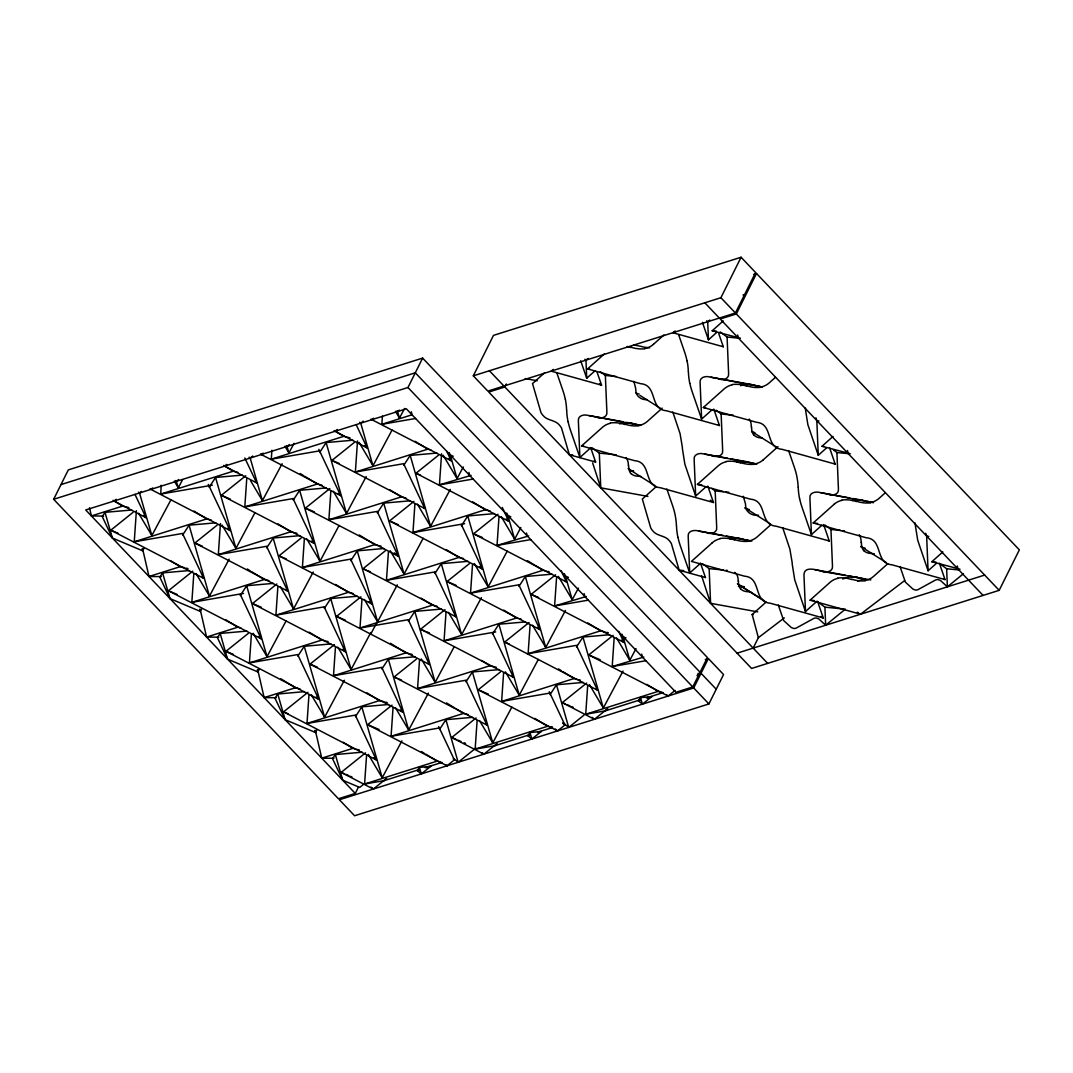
<?xml version="1.0" encoding="UTF-8"?>
<svg xmlns="http://www.w3.org/2000/svg" width="1073" height="1073" viewBox="0 0 1073 1073"><rect width="100%" height="100%" fill="white"/><g stroke="black" fill="none" stroke-linecap="round" stroke-linejoin="round"><path stroke-width="1.5" d="M212.414 485.157L160.735 494.076L161.205 485.251M182.893 533.402L134.246 541.798L136.392 510.708M243.517 593.436L191.839 602.355L193.784 573.975M266.962 546.237L218.315 554.634L220.461 523.544M293.452 498.516L244.805 506.912L246.763 478.531M298.066 654.517L249.419 662.899L251.377 634.519M319.942 450.794L271.295 459.19L271.912 450.217M324.542 606.795L275.909 615.191L277.867 586.81M351.032 559.073L302.398 567.469L304.343 539.089M355.646 715.061L306.999 723.457L308.957 695.076M377.522 511.352L328.875 519.748L330.833 491.367M382.136 667.352L333.488 675.735L335.447 647.354M404.011 463.63L355.364 472.026L357.51 440.949M408.625 619.631L359.978 628.027L361.936 599.646M415.613 418.483L381.854 424.304L382.417 416.15M419.127 769.609L384.188 780.634L364.592 784.014L366.55 755.633M435.101 571.909L386.468 580.305L388.426 551.924M439.715 727.91L391.082 736.293L393.026 707.912M464.636 523.664L412.957 532.584L414.902 504.203M466.205 680.188L417.558 688.571L419.516 660.19M473.206 479.041L439.434 484.862L441.58 453.785M495.726 631.943L444.048 640.863L446.006 612.482M519.184 584.745L470.537 593.141L472.496 564.76M529.686 734.723L494.747 745.748L475.151 749.128L477.109 720.748M530.786 539.598L497.027 545.419L498.985 517.038M550.275 693.024L501.641 701.407L503.586 673.026M576.764 645.302L528.117 653.698L530.075 625.318M588.38 600.142L554.607 605.977L556.565 577.596M640.246 699.837L605.306 710.863L585.71 714.242L587.669 685.862M645.959 660.7L612.2 666.534L614.145 638.153M355.284 793.443L338.438 798.768L53.65 499.294L68.31 469.894L422.628 358.1L707.415 657.561L692.756 686.961L675.91 692.286L406.332 408.8L85.692 509.957L355.284 793.443L358.53 786.925M53.65 499.294L407.968 387.501L422.628 358.1M473.314 375.832L493.486 335.38L741.081 257.252L755.593 272.529L735.421 312.981L487.839 391.109L473.314 375.832L720.908 297.717L741.081 257.252M753.581 274.406L756.505 273.481L1019.35 549.872L999.178 590.338L751.596 668.452L488.751 392.061L504.846 386.977L506.335 383.986M983.083 595.421L720.238 319.016L736.333 313.933L756.505 273.481M693.708 687.967L708.368 658.567L723.564 674.541L708.904 703.942L354.586 815.748L339.376 799.761L693.708 687.967L708.904 703.942M753.166 648.105L758.356 637.697L784.323 617.9M174.349 481.187L178.346 487.839L182.571 479.604M370.748 634.13L376.033 624.03M131.711 509.997L105.006 512.344L102.257 516.556L112.37 538.016L142.682 550.825L144.144 548.088M138.632 513.296L151.856 535.561L170.942 499.79M189.304 570.554L162.586 572.888L159.837 577.113L169.963 598.573L200.275 611.382L201.737 608.632M196.225 573.84L209.45 596.119L229.153 559.154M222.044 525.019L235.939 548.397L255.012 512.626M250.519 480.637L262.416 500.675L282.132 463.724M284.895 446.207L288.905 452.954L294.056 443.31M246.884 631.098L220.166 633.446L217.43 637.67L227.543 659.117L257.855 671.926L259.317 669.19M253.148 633.285L267.029 656.676L286.102 620.905M280.294 586.676L293.519 608.954L313.236 571.989M306.784 538.968L320.009 561.233L339.081 525.462M333.26 491.246L346.499 513.511L366.201 476.56M359.093 442.411L372.975 465.789L392.047 430.032M395.454 411.321L399.464 418.068L404.615 408.437M304.477 691.656L277.759 694.003L275.01 698.228L285.123 719.675L315.435 732.483L316.897 729.747M311.385 694.955L324.623 717.22L344.326 680.269M337.874 647.234L351.099 669.512L370.815 632.547M364.364 599.512L377.589 621.79L397.305 584.825M390.183 550.69L404.078 574.068L423.151 538.297M417.343 504.082L430.568 526.347L450.271 489.395M443.162 455.247L457.058 478.625L463.268 466.983M368.307 754.399L382.203 777.777L401.919 740.826M395.468 707.791L408.692 730.056L428.395 693.104M421.287 658.956L435.182 682.348L454.255 646.576M448.434 612.348L461.658 634.626L481.375 597.661M474.266 563.526L488.148 586.904L507.221 551.133M501.413 516.918L514.638 539.183L520.848 527.54M479.537 720.627L492.762 742.892L511.834 707.134M505.356 671.792L519.252 695.183L538.324 659.412M532.503 625.197L545.741 647.462L565.444 610.497M558.336 576.362L572.217 599.74L578.427 588.098M589.426 684.628L603.321 708.019L623.024 671.054M616.586 638.033L629.811 660.297L636.021 648.655M209.168 487.303L215.552 477.458L242.27 475.111M182.678 535.011L189.076 525.18L215.794 522.833M319.727 452.417L326.112 442.572L352.829 440.225M293.237 500.139L299.635 490.294L326.353 487.947M266.748 547.847L273.146 538.016L299.863 535.668M240.258 595.569L246.656 585.724L273.374 583.39M403.797 465.253L410.194 455.408L436.912 453.061M377.307 512.974L383.705 503.13L410.423 500.783M350.817 560.683L357.215 550.851L383.933 548.504M324.328 608.404L330.725 598.56L357.443 596.226M297.851 656.126L304.236 646.281L330.953 643.934M375.335 625.371L377.133 622.608M461.377 525.81L467.774 515.965L494.492 513.618M434.887 573.519L441.285 563.687L468.002 561.34M408.411 621.24L414.795 611.395L441.513 609.062M381.921 668.962L388.319 659.117L415.036 656.77M355.431 716.684L361.829 706.839L388.547 704.492M362.057 752.213L335.339 754.56L332.603 758.785L342.716 780.232L359.723 787.421L363.613 784.309M518.97 586.354L525.354 576.523L552.072 574.176M492.48 634.076L498.878 624.231L525.596 621.897M465.99 681.798L472.388 671.953L499.106 669.606M439.501 729.519L445.899 719.675L472.616 717.327M417.317 770.615L419.409 767.396L430.649 766.404L421.287 773.915L417.317 770.615L418.993 770.092M576.55 646.912L582.947 637.067L609.665 634.733M550.06 694.633L556.458 684.789L583.176 682.441M527.876 735.729L529.968 732.51L541.208 731.531L531.846 739.029L527.876 735.729L529.539 735.206M638.435 700.843L640.527 697.624L651.767 696.645L642.405 704.156L638.435 700.843L640.098 700.32M544.548 372.827L532.516 383.571L540.94 412.501A13.453 9.241 72.5 0 0 543.045 415.452C547.217 420.844 555.278 419.758 559.449 425.149A13.453 9.241 72.5 0 1 561.541 428.1L569.361 454.751L595.636 462.074L590.646 447.602M713.8 409.108L719.447 425.512L666.373 410.731C649.044 409.39 657.99 385.046 640.661 383.691L587.588 368.911L604.501 353.808M580.694 360.756L586.716 378.233L594.831 370.976M653.43 344.339L663.986 334.91M707.818 486.109L713.465 502.513L660.391 487.732C643.062 486.377 652.008 462.034 634.679 460.693L581.606 445.912L602.422 427.322A18.804 18.12 84.6 0 1 610.389 423.272M740.437 338.25L712.19 330.779L723.215 320.921M702.426 322.343L708.448 339.819L716.456 332.657M568.127 421.796A18.804 4.185 71.8 0 0 570.581 430.541L579.889 457.5L590.432 448.085M662.215 408.142L647.448 421.327A18.804 18.12 84.6 0 1 638.757 425.525M829.55 447.696L835.196 464.099L782.123 449.319C764.794 447.978 773.74 423.634 756.411 422.279L703.338 407.499L724.154 388.909A18.804 18.12 84.6 0 1 732.121 384.858M689.859 383.396A18.804 4.185 71.8 0 0 692.313 392.128L701.621 419.1L712.164 409.671M775.511 377.267L769.18 382.927A18.804 18.12 84.6 0 1 760.489 387.112M656.368 486.525L642.338 499.052L650.761 527.983A13.453 9.241 72.5 0 0 652.853 530.947C657.025 536.326 665.099 535.253 669.27 540.631A13.453 9.241 72.5 0 1 671.363 543.582L679.182 570.232L705.457 577.556L700.468 563.084M823.608 524.59L829.268 540.993L776.195 526.213C758.866 524.871 767.799 500.528 750.483 499.173L697.41 484.392L718.226 465.816A18.804 18.12 84.6 0 1 726.18 461.766M672.825 412.059L680.054 433.572L682.334 447.039A48.245 10.73 71.8 0 1 682.415 448.769L684.882 464.274L695.666 496.048L706.208 486.619M763.252 459.821L778.019 446.636M712.244 542.804L691.428 561.394L744.501 576.174C761.83 577.515 752.884 601.859 770.213 603.214L823.286 617.994L817.626 601.591M850.245 453.731L822.012 446.261L833.037 436.416M805.434 408.142A45.24 10.059 71.8 0 1 805.515 409.806L807.889 424.734L818.256 455.301L826.277 448.152M677.948 537.278A18.804 4.185 71.8 0 0 680.403 546.023L689.711 572.982L700.253 563.566M769.931 525.515L757.27 536.808A18.804 18.12 84.6 0 1 748.578 541.007M939.358 563.177L945.018 579.581L891.945 564.8C874.616 563.459 883.548 539.115 866.233 537.761L813.16 522.98L833.976 504.404M799.68 498.878A18.804 4.185 71.8 0 0 802.135 507.609L811.429 534.582L821.985 525.166M885.332 492.748L879.002 498.409A18.804 18.12 84.6 0 1 870.31 502.593M758.356 637.697L752.16 614.534L766.189 602.007M904.552 580.641L860.519 614.199L810.088 600.156L830.126 582.263A18.093 17.436 84.6 0 1 837.798 578.36M782.646 527.54L789.876 549.054L792.156 562.52A48.245 10.73 71.8 0 1 792.236 564.25L794.704 579.755L805.474 611.53L817.09 601.162M887.679 563.808L873.462 576.496A18.093 17.436 84.6 0 1 865.093 580.533M960.013 569.213L931.82 561.742L942.859 551.898M915.215 523.047A45.24 10.059 71.8 0 1 915.336 525.287L917.71 540.215L928.078 570.782L936.099 563.633M586.716 378.233L585.965 360.152L588.098 358.409M708.448 339.819L707.697 321.739L709.776 320.049M778.301 604.971L783.666 620.556L791.324 627.557L793.725 628.483A13.453 5.66 -43.6 0 0 796.072 628.161L813.991 618.316A13.453 5.66 -43.6 0 1 816.338 617.994L818.753 618.906L825.66 625.237L845.336 609.169L842.788 608.928M900.032 566.571L905.397 582.143L913.056 589.157L915.457 590.07A13.453 5.66 -43.6 0 0 917.804 589.748L935.723 579.903A13.453 5.66 -43.6 0 1 938.07 579.581L940.485 580.506L947.392 586.824L963.38 573.773M113.134 500.286L114.02 501.024L116.206 499.267M150.072 488.725L150.877 489.395L152.674 487.947M182.665 533.817L203.629 578.267L110.814 530.183L133.079 512.317M178.346 487.839L176.361 481.361L178.614 479.537M223.694 465.4L224.579 466.138L226.765 464.394M262.416 500.675L250.183 458.064L252.718 456.025M260.538 453.906L261.316 454.55L263.126 453.101M293.224 498.932L314.188 543.381L221.373 495.297L245.757 475.741M288.905 452.954L287.041 446.435L289.375 444.557M266.734 546.653L287.698 591.102L194.884 543.018L217.148 525.153M334.146 430.555L335.017 431.292L337.23 429.522M372.975 465.789L360.743 423.178L363.278 421.139M371.097 419.02L371.875 419.664L373.686 418.215M240.245 594.362L261.222 638.824L168.407 590.74L192.778 571.171M403.783 464.046L424.747 508.508L331.933 460.411L354.197 442.559M399.464 418.068L397.6 411.549L399.344 410.141M377.294 511.767L398.257 556.216L305.443 508.133L329.827 488.577M350.804 559.489L371.781 603.938L278.967 555.854L301.218 537.989M324.314 607.197L345.291 651.66L252.477 603.576L276.847 584.007M502.271 507.449L508.817 521.344L416.002 473.247L438.267 455.395M297.838 654.919L318.802 699.381L225.987 651.298L248.252 633.432M461.363 524.603L482.34 569.052L389.526 520.968L413.896 501.413M434.873 572.325L455.851 616.774L363.036 568.69L385.287 550.825M408.397 620.033L429.361 664.495L336.546 616.412L360.93 596.843M381.908 667.755L402.871 712.217L310.057 664.133L334.441 644.565M561.166 570.782L566.41 581.888L473.595 533.804L497.966 514.249M355.418 715.476L376.382 759.939L283.567 711.855L307.951 692.286M518.956 585.161L539.92 629.61L447.106 581.526L469.37 563.66M492.467 632.869L513.431 677.331L420.616 629.247L445 609.679M465.977 680.59L486.941 725.053L394.126 676.969L416.391 659.104M438.696 726.622L454.375 759.885L447.012 765.8L367.65 724.691L392.021 705.122M618.745 631.34L623.99 642.445L531.175 594.362L555.559 574.793M385.77 779.052L373.297 789.057L341.16 772.399L365.531 752.844M576.536 645.705L597.5 690.167L504.686 642.083L529.069 622.514M549.255 691.736L564.934 724.999L557.571 730.914L478.209 689.805L500.461 671.939M384.188 780.634L386.723 778.596M496.33 744.166L483.856 754.171L451.72 737.527L476.09 717.958M675.038 690.489L668.13 696.042L588.769 654.919L613.139 635.35M453.839 758.705L458.144 762.286L475.916 748.029M494.747 745.748L497.282 743.71M606.889 709.28L594.415 719.286L562.279 702.641L586.649 683.072M563.312 722.92L568.703 727.4L583.94 715.181M605.306 710.863L607.841 708.824M151.856 535.561L139.503 492.976L141.381 491.474M553.4 369.407L551.146 371.137L601.564 385.18L597.084 372.183M675.132 331.007L672.865 332.724L723.296 346.767L718.816 333.783M842.721 578.951L849.44 576.966L857.595 577.381M60.973 484.594L415.305 372.8L716.228 689.242M89.515 507.77L91.393 515.952L122.617 506.107L128.827 507.623M160.735 494.076L233.176 471.221L237.83 472.361M271.295 459.19L343.736 436.335L349.946 437.851M381.854 424.304L412.019 414.795L411.335 411.817M134.246 541.798L206.687 518.943L211.341 520.083M244.805 506.912L317.246 484.057L321.9 485.197M355.364 472.026L427.805 449.171L430.903 449.936M142.615 548.893L148.986 576.509L180.197 566.665L184.864 567.791M218.315 554.634L290.756 531.779L293.868 532.53M328.875 519.748L401.315 496.893L405.97 498.033M439.434 484.862L471.101 475.352M191.839 602.355L264.266 579.5L268.934 580.627M302.398 567.469L374.826 544.615L377.937 545.366M412.957 532.584L485.385 509.729L490.053 510.869M200.195 609.451L206.566 637.067L237.79 627.209L240.888 627.973M275.909 615.191L348.349 592.336L353.004 593.463M386.468 580.305L458.909 557.45L463.563 558.59M497.027 545.419L528.681 535.91M249.419 662.899L321.86 640.044L324.958 640.809M359.978 628.027L432.419 605.172L437.073 606.299M470.537 593.141L542.978 570.286L546.077 571.037M257.788 669.995L264.146 697.624L295.37 687.766L300.024 688.906M333.488 675.735L405.929 652.88L409.041 653.645M444.048 640.863L516.489 618.008L518.044 618.383M554.607 605.977L586.274 596.467M306.999 723.457L379.44 700.602L384.107 701.742M417.558 688.571L489.999 665.716L496.209 667.245M528.117 653.698L600.558 630.844L605.212 631.97M857.689 581.029L864.02 579.044M315.368 730.552L321.739 758.168L352.95 748.324L356.062 749.088M391.082 736.293L463.509 713.438L468.177 714.578M501.641 701.407L574.068 678.552L577.18 679.316M612.2 666.534L643.854 657.025M705.296 659.533L708.368 658.567M737.071 653.189L984.652 575.074M364.592 784.014L437.033 761.159L440.466 762.004M475.151 749.128L547.592 726.273L551.965 727.346M585.71 714.242L658.151 691.388L662.524 692.461M425.163 767.705L442.036 762.38M538.123 732.068L552.595 727.494L551.509 726.595M646.281 697.933L663.154 692.621M426.477 767.718L430.649 766.404M537.868 732.577L541.208 731.531M647.596 697.96L651.767 696.645M736.695 462.007L746.111 461.631M91.393 515.952L103.625 516.059M148.986 576.509L161.205 576.603M206.566 637.067L218.785 637.161M264.146 697.624L276.378 697.718M321.739 758.168L333.958 758.276M649.621 347.826L644.068 347.142A45.24 43.604 84.6 0 1 640.876 346.338L634.063 344.969M870.847 579.93L821.636 571.346C816.473 569.803 803.972 565.726 803.972 574.994L805.474 611.53M569.361 454.751L572.794 455.019M629.569 470.98L633.513 471.288M679.182 570.232L683.769 570.595M738.398 586.394L744.327 586.851M712.19 330.779L716.415 331.195M720.251 331.973L727.092 337.029L737.929 338.102M587.588 368.911L589.788 369.125M600.236 371.647L605.36 375.443L616.197 376.502M647.274 399.599C641.493 400.323 635.739 396.152 635.793 390.143A48.245 28.341 -32.5 0 1 635.685 388.453L633.875 381.371M703.338 407.499L705.538 407.713M716.013 410.181L721.136 413.977L733.328 415.184M762.313 438.066L760.113 437.851A18.804 11.038 -32.5 0 1 754.145 435.169M822.012 446.261L824.118 446.475M833.493 449.976L836.913 452.511L847.75 453.584M581.606 445.912L583.806 446.127M592.014 447.723L599.324 453.141L616.264 454.804M641.064 476.533L636.839 476.117A18.093 10.623 -32.5 0 1 631.098 473.542M697.41 484.392L701.796 484.835M711.761 488.389L715.181 490.924L723.309 491.729M726.019 491.997L728.728 492.266M758.557 515.228C752.428 516.14 745.52 512.331 745.614 505.624A48.245 28.341 -32.5 0 1 745.507 503.934L743.281 496.276M813.16 522.98L817.546 523.423M826.679 526.293L830.958 529.458L840.441 530.397M843.15 530.666L844.505 530.8M869.935 553.333L874.321 553.762M931.82 561.742L936.005 562.158M940.069 563.875L946.641 568.744L959.41 570.004M702.641 563.808L709.146 568.623L723.484 570.031M726.086 570.299L727.387 570.42M750.885 592.014L746.66 591.599A18.093 10.623 -32.5 0 1 740.92 589.023M810.088 600.156L814.273 600.572M818.337 602.288L824.909 607.157L841.514 608.793M719.312 379.198C723.282 380.379 729.358 378.742 728.607 373.565L727.092 337.029M597.581 417.612C601.551 418.778 607.626 417.156 606.875 411.978L605.36 375.443M829.121 494.68C833.104 495.86 839.18 494.237 838.429 489.047L836.913 452.511M707.402 533.093C711.372 534.26 717.448 532.637 716.697 527.46L715.181 490.924M823.165 571.627C827.149 572.808 833.225 571.171 832.474 565.994L830.958 529.458M756.921 464.046L704.974 454.147M754.574 385.127L709.401 376.931C705.417 375.751 699.341 377.374 700.106 382.565L701.621 419.1M761.2 386.79L710.93 377.2M815.923 417.813L816.821 420.576L818.927 420.978M525.166 378.568L537.211 380.754M623.145 421.769L587.669 415.331C583.685 414.165 577.623 415.788 578.374 420.965L579.889 457.5M626.377 422.36L632.842 423.527M639.468 425.203L589.211 415.613M727.601 458.251L703.445 453.866C699.462 452.699 693.386 454.322 694.151 459.499L695.666 496.048M730.834 458.842L746.996 461.779M711.815 455.864C716.026 457.299 723.39 456.494 722.652 450.512L721.136 413.977M811.429 534.582L809.927 498.046C809.19 492.064 816.553 491.26 820.751 492.681L849.843 497.966M853.075 498.556L862.772 500.313M871.021 502.271L820.751 492.681M925.744 533.294L926.643 536.057L928.749 536.46M592.631 462.906L600.759 487.839L647.904 496.397M723.269 535.494L699.019 531.095C694.821 529.673 687.458 530.464 688.195 536.446L689.711 572.982M726.501 536.084L742.664 539.008M749.289 540.685L699.019 531.095M814.796 569.629L845.511 575.208M848.743 575.785L861.753 578.387A48.245 46.501 84.6 0 0 864.234 579.044L865.066 579.219M701.554 575.624L710.567 603.321L757.726 611.878M752.16 614.534L753.166 614.722M747.787 461.9L751.932 462.906A48.245 46.501 84.6 0 0 754.413 463.563L755.244 463.737M547.632 571.426L549.188 571.802M379.493 545.755L381.036 546.13M295.424 532.919L296.966 533.294M606.768 632.359L608.324 632.735M519.587 618.759L521.143 619.134M186.407 568.18L187.963 568.556M578.736 679.692L580.278 680.081M410.583 654.02L412.139 654.409M326.514 641.185L328.07 641.574M385.65 702.118L387.205 702.507M357.617 749.464L359.173 749.839M449.104 452.538L450.271 455.006L453.235 456.253M416.002 473.247L420.455 475.138M506.684 513.095L507.851 515.563L510.815 516.81M331.933 460.411L339.363 463.549M473.595 533.804L482.501 537.573M564.277 573.639L565.444 576.121L568.408 577.368M389.526 520.968L398.432 524.737M531.175 594.362L538.606 597.5M621.857 634.197L623.024 636.678L625.988 637.925M305.443 508.133L314.349 511.901M447.106 581.526L456.012 585.295M221.373 495.297L230.279 499.066M588.769 654.919L600.183 659.747M363.036 568.69L366 569.951M367.489 570.568L370.453 571.829M504.686 642.083L509.139 643.961M278.967 555.854L286.384 558.993M420.616 629.247L425.069 631.125M426.558 631.756L429.522 633.016M194.884 543.018L202.314 546.157M562.279 702.641L565.364 703.942M566.906 704.599L569.991 705.9M571.533 706.544L573.076 707.201M336.546 616.412L345.452 620.181M110.814 530.183L118.245 533.321M478.209 689.805L488.363 694.097M252.477 603.576L261.383 607.345M394.126 676.969L397.104 678.216M398.579 678.847L401.557 680.108M168.407 590.74L177.313 594.509M310.057 664.133L317.487 667.272M451.72 737.527L456.347 739.471M457.889 740.129L460.974 741.43M464.059 742.731L465.602 743.388M225.987 651.298L233.404 654.436M367.65 724.691L379.064 729.519M283.567 711.855L288.02 713.733M341.16 772.399L344.245 773.713M345.788 774.357L348.873 775.658M350.415 776.315L351.957 776.973M371.875 419.664L451.237 460.786L446.757 451.277M335.017 431.292L367.167 447.951L356.276 424.854M261.316 454.55L340.678 495.672L318.829 449.332M224.579 466.138L256.608 482.837L244.805 457.983M150.877 489.395L230.118 530.545L208.296 484.392M114.02 501.024L146.049 517.709L134.943 494.331M415.063 441.298L427.805 449.171M472.643 501.856L485.385 509.729M335.178 431.051L336.037 431.574M336.895 432.111L343.736 436.335M527.393 560.656L542.978 570.286M389.995 489.892L401.315 496.893M587.816 622.957L600.558 630.844M446.153 549.564L458.909 557.45M646.818 684.386L658.151 691.388M300.252 473.555L303.082 475.299M304.504 476.184L317.246 484.057M503.747 610.121L516.489 618.008M359.254 534.984L374.826 544.615M558.496 668.922L561.327 670.679M562.748 671.55L574.068 678.552M421.085 598.157L432.419 605.172M278.014 523.892L290.756 531.779M481.509 660.472L489.999 665.716M335.594 584.45L348.349 592.336M534.837 718.4L547.592 726.273M193.945 511.056L206.687 518.943M390.357 643.25L405.929 652.88M247.286 568.985L250.116 570.742M251.525 571.614L264.266 579.5M446.516 702.936L455.019 708.193M456.427 709.065L463.509 713.438M114.06 500.823L122.617 506.107M309.118 632.171L321.86 640.044M170.433 560.629L180.197 566.665M366.698 692.729L379.44 700.602M225.585 619.671L237.79 627.209M421.448 751.529L424.278 753.286M425.699 754.158L437.033 761.159M280.724 678.713L295.37 687.766M343.186 742.288L352.95 748.324M225.115 466.192L233.176 471.221M752.186 431.789L776.557 447.146M860.64 546.425L886.378 562.628M744.89 507.837L770.629 524.04M629.1 469.344L654.825 485.559M764.647 601.041L738.921 584.839L762.447 599.646M639.91 395.374L660.807 408.558M857.327 612.187L858.387 612.857M859.446 613.528L860.519 614.199M722.277 346.016L723.296 346.767M834.137 463.321L835.196 464.099M943.958 578.803L945.018 579.581M718.387 424.734L719.447 425.512M824.976 525.032L825.821 525.663M828.208 540.215L829.268 540.993M599.539 383.678L601.564 385.18M710.299 500.166L711.359 500.943M712.405 501.721L713.465 502.513M821.18 616.425L823.286 617.994M594.147 460.974L595.636 462.074M704.451 576.818L705.457 577.556M139.423 492.909L138.511 492.172M396.849 410.932L397.6 411.549M448.541 458.533L451.237 460.786M506.121 519.091L508.817 521.344M565.055 580.775L566.41 581.888M359.67 422.279L360.743 423.178M621.294 640.205L623.99 642.445M666.977 695.076L668.13 696.042M364.471 445.697L367.167 447.951M423.406 507.381L424.747 508.508M479.644 566.812L482.34 569.052M537.224 627.37L539.92 629.61M596.159 689.04L597.5 690.167M286.29 445.818L287.041 446.435M337.982 493.419L340.678 495.672M592.081 717.341L593.02 718.119M593.49 718.508L594.415 719.286M394.22 552.85L398.257 556.216M454.496 615.647L455.851 616.774M512.089 676.205L513.431 677.331M249.11 457.165L250.183 458.064M562.641 723.081L564.934 724.999M555.264 728.996L557.571 730.914M255.253 481.71L256.608 482.837M311.492 541.141L314.188 543.381M369.085 601.698L371.781 603.938M428.006 663.369L429.361 664.495M485.6 723.926L486.941 725.053M175.409 480.556L176.361 481.361M227.422 528.305L230.118 530.545M481.992 752.616L483.856 754.171M286.357 589.976L287.698 591.102M342.595 649.42L345.291 651.66M400.175 709.964L402.871 712.217M453.235 758.919L454.375 759.885M445.858 764.848L447.012 765.8M143.353 515.469L146.049 517.709M202.287 577.14L203.629 578.267M258.526 636.584L261.222 638.824M316.106 697.128L318.802 699.381M373.686 757.686L376.382 759.939M370.963 787.113L371.902 787.89M372.371 788.279L373.297 789.057M706.691 320.814L707.697 321.739M584.959 359.227L585.965 360.139M720.908 297.717L735.421 312.981M736.333 313.933L999.178 590.338M704.813 302.801L719.339 318.064M489.409 370.762L503.934 386.025M504.846 386.977L767.678 663.382M407.968 387.501L692.756 686.961M788.601 450.593L794.248 466.996A18.804 4.185 71.8 0 1 796.85 476.412A34.524 7.685 71.8 0 1 798.124 487.169M678.78 335.111L684.426 351.515A18.804 4.185 71.8 0 1 687.042 360.93M666.87 489.006L672.516 505.41A18.804 4.185 71.8 0 1 675.118 514.825A34.524 7.685 71.8 0 1 676.392 525.582M557.048 373.525L562.695 389.928A18.804 4.185 71.8 0 1 565.31 399.344M623.024 636.678L629.811 660.297M640.527 697.624L642.405 704.156M565.444 576.121L572.217 599.74M582.947 637.067L603.321 708.019M507.851 515.563L514.638 539.183M525.354 576.523L545.741 647.462M556.458 684.789L568.703 727.4M450.271 455.006L457.058 478.625M467.774 515.965L488.148 586.904M498.878 624.231L519.252 695.183M529.968 732.51L531.846 739.029M410.194 455.408L430.568 526.347M441.285 563.687L461.658 634.626M472.388 671.953L492.762 742.892M383.705 503.13L404.078 574.068M414.795 611.395L435.182 682.348M445.899 719.675L458.144 762.286M326.112 442.572L346.499 513.511M357.215 550.851L377.589 621.79M388.319 659.117L408.692 730.056M419.409 767.396L421.287 773.915M299.635 490.294L320.009 561.233M330.725 598.56L351.099 669.512M361.829 706.839L382.203 777.777M273.146 538.016L293.519 608.954M304.236 646.281L324.623 717.22M335.339 754.56L342.716 780.232M215.552 477.458L235.939 548.397M246.656 585.724L267.029 656.676M277.759 694.003L285.123 719.675M189.076 525.18L209.45 596.119M220.166 633.446L227.543 659.117M162.586 572.888L169.963 598.573M105.006 512.344L112.37 538.016M957.264 565.954L958.095 569.066M847.442 450.472L848.274 453.584M737.62 334.991L738.452 338.089M641.694 654.128L642.365 657.011M584.114 593.584L584.785 596.454M526.535 533.026L527.192 535.896M468.941 472.469L469.612 475.339M314.952 730.364L315.435 732.483M257.359 669.807L257.855 671.926M199.779 609.249L200.275 611.382M142.199 548.692L142.682 550.825M946.641 568.744L947.392 586.837M926.643 536.071L928.078 570.782M824.909 607.157L825.66 625.237M816.821 420.589L818.256 455.301M709.146 568.623L710.581 603.334M599.324 453.141L600.759 487.853M698.201 673.254A7.605 3.206 -43.6 0 1 697.074 675.722M873.529 502.701A34.524 33.276 84.6 0 1 867.762 501.265M853.115 500.058A34.121 32.887 84.6 0 1 867.641 501.627M852.458 500.555A18.804 18.12 84.6 0 1 853.156 500.38M799.573 498.744A34.121 7.591 71.8 0 1 798.272 487.45M865.146 548.155A18.804 11.038 -32.5 0 1 861.002 546.68M870.337 502.875A34.524 33.276 84.6 0 1 856.536 501.225M841.903 500.018A34.121 32.887 84.6 0 1 856.428 501.587M833.949 504.364A18.804 18.12 84.6 0 1 841.943 500.34M751.797 541.1A34.524 33.276 84.6 0 1 746.03 539.679M731.384 538.472A34.121 32.887 84.6 0 1 745.909 540.041M730.042 539.156A18.804 18.12 84.6 0 1 731.424 538.794M677.841 537.144A34.121 7.591 71.8 0 1 676.54 525.864M743.857 586.623A18.804 11.038 -32.5 0 1 737.916 583.913M737.688 584.074A34.524 20.28 -32.5 0 1 737.419 583.685M748.605 541.275A34.524 33.276 84.6 0 1 734.817 539.639M720.171 538.431A34.121 32.887 84.6 0 1 734.697 540.001M712.217 542.777A18.804 18.12 84.6 0 1 720.211 538.753M869.921 553.36A18.804 11.038 -32.5 0 1 863.966 550.65M863.738 550.811A34.524 20.28 -32.5 0 1 861.445 542.415M859.205 534.716A34.121 20.038 -32.5 0 1 861.096 542.536M749.397 509.568A18.804 11.038 -32.5 0 1 745.252 508.092M763.279 459.848A18.804 18.12 84.6 0 1 754.56 464.005M754.587 464.287A34.524 33.276 84.6 0 1 740.786 462.637M726.153 461.43A34.121 32.887 84.6 0 1 740.678 463.013M762.46 387.004A34.524 33.276 84.6 0 1 757.94 385.784M743.294 384.577A34.121 32.887 84.6 0 1 757.82 386.146M740.652 385.703A18.804 18.12 84.6 0 1 743.334 384.899M687.136 361.051A34.524 7.685 71.8 0 1 688.303 371.687M689.751 383.262A34.121 7.591 71.8 0 1 688.45 371.969M754.882 432.607A18.804 11.038 -32.5 0 1 751.556 431.426M760.516 387.38A34.524 33.276 84.6 0 1 746.728 385.744M732.081 384.536A34.121 32.887 84.6 0 1 746.607 386.106M640.729 425.404A34.524 33.276 84.6 0 1 636.209 424.197M621.562 422.99A34.121 32.887 84.6 0 1 636.101 424.559M619.564 423.875A18.804 18.12 84.6 0 1 621.602 423.312M565.404 399.451A34.524 7.685 71.8 0 1 566.571 410.087M568.019 421.662A34.121 7.591 71.8 0 1 566.718 410.382M633.593 471.087A18.804 11.038 -32.5 0 1 628.094 468.432M638.784 425.793A34.524 33.276 84.6 0 1 624.996 424.157M610.349 422.95A34.121 32.887 84.6 0 1 624.875 424.519M753.917 435.316A34.524 20.28 -32.5 0 1 751.623 426.933M749.262 419.033A34.121 20.038 -32.5 0 1 751.274 427.041M639.132 394.019A18.804 11.038 -32.5 0 1 635.806 392.839M653.457 344.366A18.804 18.12 84.6 0 1 644.739 348.524M644.766 348.805A34.524 33.276 84.6 0 1 630.978 347.156M627.169 346.472A34.121 32.887 84.6 0 1 630.857 347.518M743.401 294.659A7.256 3.058 -43.6 0 1 743.146 295.142M865.12 580.801A33.223 32.016 84.6 0 1 851.855 579.219M837.758 578.052A32.847 31.654 84.6 0 1 851.734 579.568M630.87 473.676A33.223 19.515 -32.5 0 1 628.671 465.602M626.136 457.635A32.847 19.287 -32.5 0 1 628.335 465.722M740.692 589.171A33.223 19.515 -32.5 0 1 738.492 581.083M736.212 573.492A32.847 19.287 -32.5 0 1 738.144 581.204M734.777 572.378A18.093 10.623 -32.5 0 1 735.434 572.942"/></g></svg>
